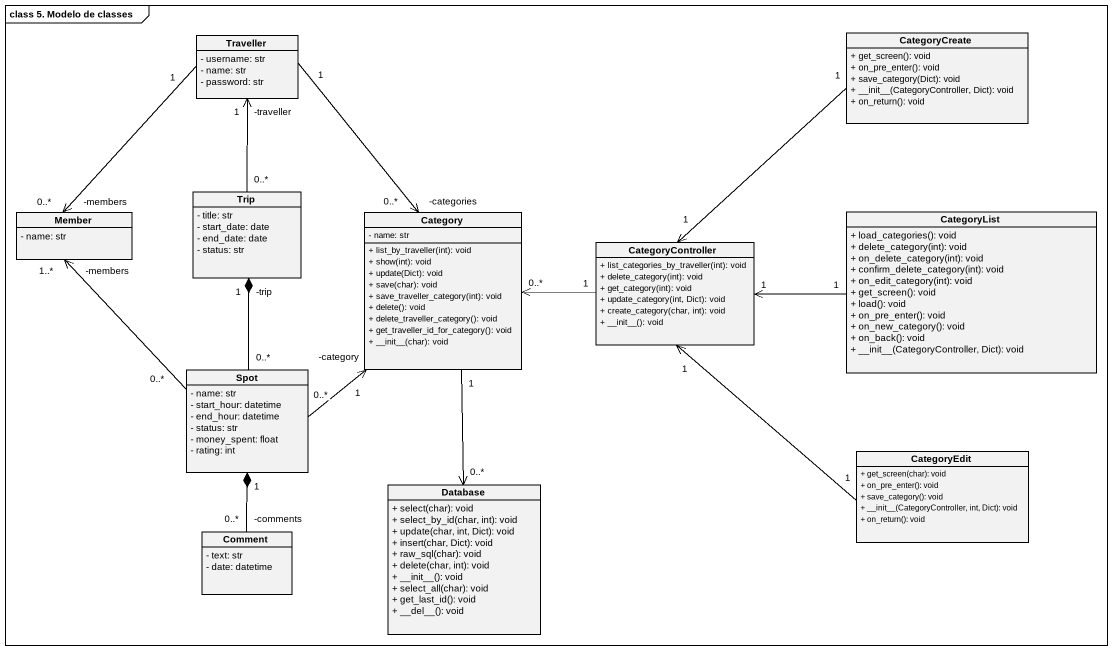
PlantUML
@startuml
mainframe class 5. Modelo de classes
hide circle
hide empty members
skinparam classAttributeIconSize 0
class Traveller {
  - username: str
  - name: str
  - password: str
}
class CategoryCreate {
  + get_screen(): void
  + on_pre_enter(): void
  + save_category(Dict): void
  + ~__init~__(CategoryController, Dict): void
  + on_return(): void
}
class Trip {
  - title: str
  - start_date: date
  - end_date: date
  - status: str
}
class Member {
  - name: str
}
class Category {
  - name: str
  + list_by_traveller(int): void
  + show(int): void
  + update(Dict): void
  + save(char): void
  + save_traveller_category(int): void
  + delete(): void
  + delete_traveller_category(): void
  + get_traveller_id_for_category(): void
  + ~__init~__(char): void
}
class CategoryController {
  + list_categories_by_traveller(int): void
  + delete_category(int): void
  + get_category(int): void
  + update_category(int, Dict): void
  + create_category(char, int): void
  + ~__init~__(): void
}
class CategoryList {
  + load_categories(): void
  + delete_category(int): void
  + on_delete_category(int): void
  + confirm_delete_category(int): void
  + on_edit_category(int): void
  + get_screen(): void
  + load(): void
  + on_pre_enter(): void
  + on_new_category(): void
  + on_back(): void
  + ~__init~__(CategoryController, Dict): void
}
class Spot {
  - name: str
  - start_hour: datetime
  - end_hour: datetime
  - status: str
  - money_spent: float
  - rating: int
}
class "Database" as Database_ {
  + select(char): void
  + select_by_id(char, int): void
  + update(char, int, Dict): void
  + insert(char, Dict): void
  + raw_sql(char): void
  + delete(char, int): void
  + ~__init~__(): void
  + select_all(char): void
  + get_last_id(): void
  + ~__del~__(): void
}
class CategoryEdit {
  + get_screen(char): void
  + on_pre_enter(): void
  + save_category(): void
  + ~__init~__(CategoryController, int, Dict): void
  + on_return(): void
}
class Comment {
  - text: str
  - date: datetime
}
Traveller "-traveller\n1" <-- "0..*" Trip
Traveller "1" --> "-categories\n0..*" Category
CategoryCreate "1" --> "1" CategoryController
Member "-members\n0..*" <-up- "1" Traveller
Category "0..*" <-right- "1" CategoryController
Category "1" --> "0..*" Database_
CategoryController "1" <-- "1" CategoryEdit
CategoryList "1" -left-> "1" CategoryController
Spot "0..*" -up-* "-trip\n1" Trip
Spot "0..*" -up-> "-members\n1..*" Member
Spot "0..*" -up-> "-category\n1" Category
Comment "-comments\n0..*" -up-* "1" Spot
@enduml
